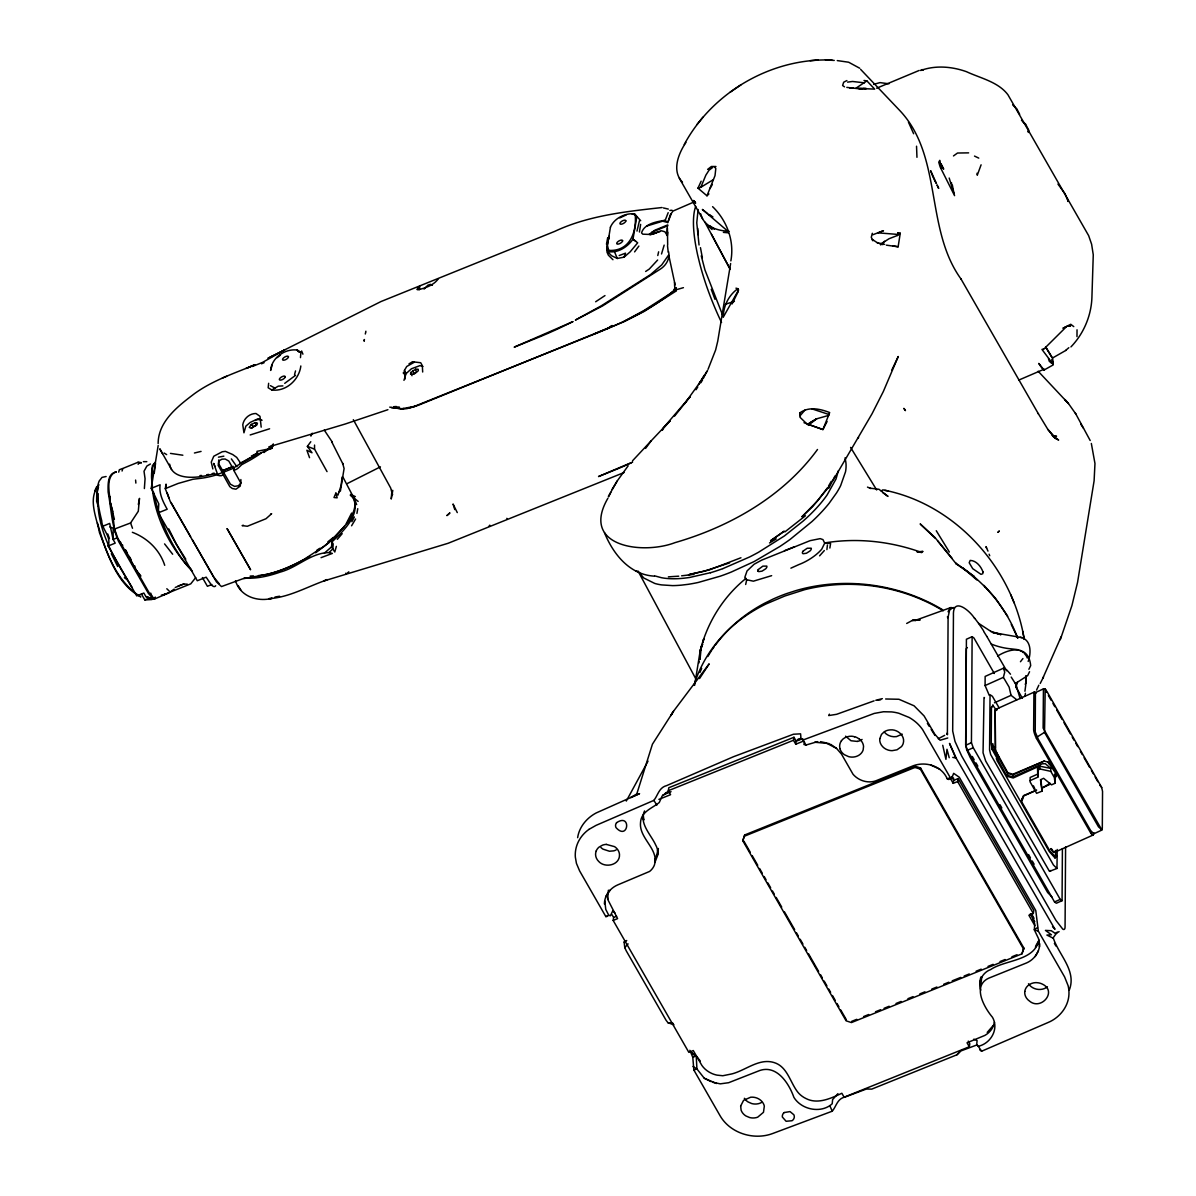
<?xml version="1.0" encoding="UTF-8"?>
<svg xmlns="http://www.w3.org/2000/svg" width="1196" height="1196" viewBox="0 0 1196 1196"><rect width="100%" height="100%" fill="white"/><g stroke="black" fill="none" stroke-linecap="round" stroke-linejoin="round"><path stroke-width="1.5" d="M1030.264 780.554L1037.799 777.176L1038.248 767.144L1039.952 766.202L1050.776 768.415L1050.761 771.345L1054.349 777.579L1055.126 783.245L1051.538 784.845L1043.63 778.312L1040.49 779.747L1042.045 791.139L1036.618 793.322L1030.04 781.795L1030.175 777.475L1037.814 774.051M1037.799 777.176L1037.5 766.935L1013.206 777.983L1007.047 776.294L992.172 749.533L991.215 743.777L991.439 707.225L993.203 705.251L992.022 706.956M327.031 471.613L314.533 449.143L314.548 445.076M607.718 246.256L607.703 251.878L611.575 255.72L617.285 258.471L624.073 257.155L630.143 251.863L637.677 242.818L632.998 239.185L636.75 217.014L634.777 214.114L631.742 213.755M995.431 748.337L995.177 710.005L995.431 748.337L994.624 746.648L998.212 757.053L1007.555 773.378L1007.555 775.412L1012.922 776.966L1012.937 774.873L1044.213 761.075L1047.995 762.061L1049.281 763.99M1038.248 770.03L1039.937 768.968L1039.952 766.202M1062.407 848.607L1062.063 900.693L1056.367 903.249L1054.543 901.948L967.534 750.281L965.725 745.272L966.413 639.247L972.124 636.691L973.948 637.991L994.31 673.483M1062.063 900.693L1060.239 899.392L973.245 747.724L971.436 742.701L972.124 636.691M989.271 695.369L985.085 685.547L985.145 676.428L1003.459 668.205L1006.942 670.119L1010.5 674.215M1055.56 855.947L1055.59 850.461M1057.204 849.474L1056.965 868.46L1049.475 871.361L985.698 761.06L983.052 752.807L984.024 697.477A8.477 1.794 65.6 0 1 984.487 697.731M1065.591 846.918L1065.068 926.885A20.257 4.321 65.9 0 1 1062.825 929.202L1055.948 920.397L961.704 756.081L955.006 741.415L952.689 730.995L953.436 615.671C952.524 596.191 969.836 610.603 974.605 618.467M1076.983 336.599L1077.028 329.812M158.141 443.581C158.171 421.231 178.309 405.907 194.634 393.544C212.529 380.627 233.609 373.511 253.851 365.273L246.107 368.413L254.957 364.66M1042.045 791.139L1040.968 779.867M981.034 983.067L981.752 977.102M700.094 658.637L701.379 646.094L700.109 651.327M941.252 168.487L939.772 160.354L938.74 162.208L940.161 166.977L954.572 195.651L949.19 178.04M114.397 519.303L109.972 501.363L110.107 496.415M916.958 157.304L916.54 146.211M1056.412 855.499L1056.726 856.441L1055.38 856.665L1049.938 851.074L1021.339 801.171L1022.102 798.42M154.254 473.153L155.54 463.42M1053.093 364.257L1041.955 349.426L1043.525 348.978M261.191 427.151L259.981 416.313L255.989 413.502C249.56 413.457 243.82 418.465 242.773 424.774L243.939 432.803L245.853 426.135L250.293 422.367L257.917 418.824L262.074 420.245M1016.421 682.737L1016.376 687.924M698.972 662.928L699.077 661.209M845.064 457.844L845.423 459.997A114.607 47.362 -29.8 0 1 846.08 465.618L846.035 467.591A120.093 49.634 -29.8 0 1 845.497 471.867L840.653 485.651A113.575 46.943 -29.8 0 1 836.453 493.051L829.112 503.322A125.7 51.951 -29.8 0 1 822.385 511.14L819.918 513.757A107.281 44.342 -29.8 0 1 811.935 521.576L790.212 539.336A126.462 52.265 -29.8 0 1 779.852 546.497L754.108 561.567L731.309 572.032A100.18 41.412 -29.8 0 1 720.022 576.248L698.285 582.452A135.253 55.898 -29.8 0 1 688.119 584.336L681.675 585.113A123.711 51.129 -29.8 0 1 672.601 585.621L661.762 584.919A110.182 45.538 -29.8 0 1 654.72 583.424L643.732 577.982L638.066 571.09L696.461 680.046M1056.098 773.737L1054.678 779.568L1056.098 773.737L1047.995 762.061M144.372 488.566L145.06 478.714L144.013 471.239L146.869 466.051L150.427 464.003M667.428 228.257L667.667 244.941M98.117 493.664C95.366 528.064 114.353 558.741 131.904 587.087M218.748 459.922L218.494 463.42L222.65 470.641L222.321 472.629L218.539 474.02L213.008 474.05A72.194 29.84 -29.8 0 1 204.651 475.978L199.388 476.8A72.478 29.945 -29.8 0 1 194.44 477.219A71.566 29.571 -29.8 0 1 187.667 477.129A71.82 29.691 -29.8 0 1 169.937 465.603L169.638 464.138M674.589 285.141L674.514 282.376M336.36 546.363L334.79 552.014L331.561 546.871L331.935 541.938C343.297 531.054 362.612 513.308 352.177 496.295M410.721 372.539L410.587 374.213L414.235 374.004L418.331 370.73L418.181 369.265L415.7 369.205L410.721 372.539L412.007 375.708M391.212 407.612L402.873 408.942A29.945 12.379 -29.8 0 0 407.402 408.524L417.748 405.489L624.073 321.694L644.48 311.259L675.77 291.241L674.529 285.724M300.465 357.634L300.914 352.372L297.236 349.935M419.422 289.656L419.706 286.337L416.881 289.417L417.957 289.821C425.477 288.027 433.774 285.261 438.409 278.668M667.308 226.702L666.934 235.313M1039.474 946.784L1038.591 938.77L1034.316 929.77L1034.764 924.149L1031.49 913.894L1034.047 918.349M268.637 383.303L268.173 387.743L271.806 389.986C286.053 391.869 299.179 379.775 300.824 365.976M658.353 848.502L657.71 854.497L654.72 859.834M946.739 733.372L947.382 734.583L947.486 733.641M667.757 232.248L667.353 235.747L664.916 231.785L661.523 230.783L649.877 234.461L642.775 234.177L641.534 232.906C644.21 223.577 657.142 221.574 665.23 220.243L667.069 222.321L662.674 221.185L646.857 226.014M826.899 549.607L827.423 545.062M730.861 260.892C734.553 241.009 726.974 220.557 712.592 206.669M1025.047 696.236L1025.406 693.306M979.718 1049.804L981.632 1051.224L1048.145 1022.475C1059.536 1017.766 1068.491 1006.718 1068.955 994.16A42.578 36.762 9.2 0 0 1068.133 985.728L1064.619 976.953L1038.352 931.176L1035.781 910.515L959.327 777.265L953.646 773.334L951.822 778.028L948.682 779.508L947.202 778.76C941.73 766.008 926.033 761.179 913.475 765.679L877.401 780.196C869.133 784.053 858.818 781.033 853.017 774.246L841.476 754.078L836.497 748.367L830.547 744.271M960.463 1051.209L956.979 1054.767L871.735 1089.122L866.397 1089.033L845.094 1097.016C837.305 1098.556 836.363 1106.27 832.267 1111.189L772.825 1133.464C754.078 1140.58 730.352 1133.449 720.127 1115.823L693.859 1070.046L692.783 1057.294L689.853 1050.297M614.953 913.011L612.815 910.769L610.379 915.762L608.794 915.314L605.759 909.379L604.802 901.007M804.37 741.684L803.966 744.525L805.984 745.033L817.705 741.61M1039.773 943.793C1039.518 952.121 1034.181 959.626 1026.602 962.915L990.557 977.446C971.122 984.338 983.83 1007.062 992.471 1017.273C999.228 1028.979 990.811 1043.51 978.253 1046.306L976.713 1044.766L977.072 1040.58L973.783 1039.175M886.371 245.165L898.136 246.78L900.259 233.22L897.942 232.727L897.493 235.448L889.032 238.737L880.495 244.238M730.636 263.524L717.75 341.144L715.627 349.98L708.032 369.34M636.975 231.112L639.486 220.632M639.426 232.009L640.637 224.4M116.251 472.166C107.236 473.093 107.999 485.367 108.133 492.064C111.258 508.644 111.617 526.18 118.598 541.444L148.468 593.5L153.91 599.226L145.882 596.58L143.834 593.052L136.733 595.907L108.103 546.019C111.766 536.63 101.839 529.589 101.72 520.694A75.258 21.782 68 0 1 98.132 502.933A66.019 19.106 68 0 1 99.238 480.971L102.019 477.383L106.115 476.516M215.684 585.756A16.505 4.784 68 0 1 211.258 584.799L206.161 577.175L197.28 580.748L158.306 512.815L158.784 503.89L151.234 488.342L158.171 445.51M223.144 474.707L223.547 472.226L234.207 467.935L233.803 470.417L240.65 482.706L240.246 486.114L235.941 489.194L232.323 488.521L229.781 486.608L223.144 474.707C220.004 477.533 217.373 473.691 214.174 475.56A71.954 29.736 -29.8 0 1 201.451 478.236L192.975 479.252L178.129 483.453L165.287 488.626L170.37 501.737L216.416 581.839L221.484 586.563L242.549 578.864L266.499 574.499A71.939 29.736 -29.8 0 0 286.606 567.861A71.82 29.691 -29.8 0 0 304.277 559.235L323.488 546.662A72.029 29.765 -29.8 0 0 335.269 536.735L347.647 522.547A71.312 29.466 -29.8 0 0 351.22 516.717A72.029 29.765 -29.8 0 0 354.166 509.436A72.567 29.99 -29.8 0 0 354.838 506.072A72.029 29.765 -29.8 0 0 353.582 497.446L343.043 477.264M608.51 237.481L606.761 248.245L606.761 249.964L608.435 251.609C617.988 253.313 627.721 246.765 632.998 239.185L635.734 241.218M675.77 291.241L676.353 287.623M968.282 1041.133L969.792 1043.764L969.313 1046.754L844.122 1097.21L841.849 1093.264C831.041 1098.272 817.84 1104.641 806.059 1098.586A22.978 19.839 9.2 0 1 797.553 1091.858C790.093 1082.156 787.297 1066.548 774.111 1062.571C759.131 1057.847 745.601 1070.465 731.817 1073.918L722.803 1075.742L717.077 1075.144A22.814 19.689 9.2 0 1 711.68 1073.41A23.023 19.884 9.2 0 1 701.888 1065.427L693.276 1050.551L688.836 1052.345L613.159 920.427L613.638 917.437L611.814 914.492M737.065 289.268C728.379 295.816 723.356 306.415 723.236 317.209L738.65 289.895M658.891 799.377L670.567 794.682L668.295 790.72L668.788 787.745L793.965 737.274L796.237 741.221L795.744 744.211L802.456 741.505M694.607 685.383L700.183 650.908C707.18 622.608 723.311 596.61 746.08 578.326M742.791 840.743L744.719 834.958L915.179 766.232L920.546 767.967L1023.866 948.069L1021.937 953.855L851.462 1022.565L846.11 1020.846L742.791 840.743L744.719 834.958M795.744 744.211L793.486 740.264L793.965 737.274M829.86 548.052L830.607 543.403L825.165 543.328M744.525 836.154L914.985 767.428L915.179 766.232M1023.671 949.265L920.352 769.163L920.546 767.967M953.69 780.36L958.131 778.566L957.652 781.556L953.212 783.35L953.69 780.36L952.001 777.4M1028.171 661.433C1031.311 652.941 1031.46 639.337 1020.203 637.259M1060.299 639.666L1071.915 605.61L1077.551 582.407L1094.101 480.837L1094.968 463.51L1091.335 443.462M1021.937 953.855L1023.866 948.069M1034.884 925.704L1028.889 915.254L1033.329 913.475L1033.807 910.485L958.131 778.566M392.796 490.39L391.227 499.031L391.914 490.42L392.482 494.77L390.703 488.043L353.328 419.676M165.287 488.626L166.065 484.126L166.109 487.863M1050.432 871.346L1050.581 870.509M356.931 513.413L357.754 508.674M732.087 303.963L738.186 291.57L738.067 288.789L735.959 288.161M1093.757 833.806L1101.695 830.144L1102.308 828.051L1102.548 791.423L1101.695 787.491L1047.457 692.394L1045.199 688.956L1043.435 688.881L1035.422 692.604L1035.228 731.922L1038.352 739.412L1090.558 830.398L1093.757 833.806L1093.936 832.805M606.477 244.208L607.703 237.675M365.318 333.998L365.587 332.623M1101.695 830.144L1101.875 829.247M138.332 504.473L139.498 498.373L138.288 511.275L130.588 522.966L114.487 529.051L117.821 538.17L150.113 594.442L152.654 596.983L154.837 598.867L168.741 592.977L174.168 589.135M698.105 209.509L696.76 222.77L699.047 244.986M953.96 193.408L952.27 184.692M608.585 239.529L609.272 236.031M607.508 249.336L606.97 252.042L608.375 255.182L612.95 259.726M403.964 380.358L406.057 373.63L411.454 368.757L419.931 365.632L422.935 366.469M668.549 251.609C670.283 258.5 666.082 265.482 660.371 269.085L602.635 305.892L575.381 320.079L601.513 305.683L650.534 274.587L661.747 264.884L668.594 255.047M604.399 903.952C604.548 895.43 609.99 888.254 617.629 884.935L649.607 871.436A18.762 16.206 9.2 0 0 654.376 865.097C659.415 849.22 639.142 838.74 640.503 822.923C640.832 811.591 652.254 808.302 659.28 802.501L662.135 795.983L668.549 791.647L665.454 792.888M838.396 470.671L836.004 479.028L827.109 494.95A107.894 44.596 -29.8 0 1 803.009 521.172L784.292 536.017L758.608 552.208A112.364 46.435 -29.8 0 1 749.578 556.977L722.907 568.608M154.837 598.867L155.241 597.043M365.662 332.279L365.886 331.217M996.866 708.914L996.522 710.454L992.665 705.087M745.676 584.485L746.618 580.18M1038.965 939.966C1034.51 961.225 1005.328 959.626 990.632 969.582C982.544 972.438 977.431 982.021 980.795 990.168M577.638 837.678C579.208 826.929 586.788 817.885 596.251 812.921L639.576 793.621L630.755 797.568L637.408 793.591M1043.435 688.881L1043.121 728.08L1101.666 829.62L1098.496 826.84L1044.527 732.341L1045.199 688.956L1046.575 692.32M657.785 255.525L658.637 251.818M664.169 245.105L661.523 253.971M608.39 890.198L607.643 899.243L617.599 918.633L613.159 920.427M1056.726 856.441L1055.007 857.966L1049.176 851.388L997.509 761.344L998.451 759.415L994.31 750.341L992.74 743.583L992.172 749.533L994.31 750.341M872.318 233.28L871.286 237.286L872.811 240.755L872.347 239.454L878.103 243.266M118.703 472.151L119.331 469.759L122.889 468.384L122.052 471.03M700.183 650.908L702.65 643.837L700.452 650.22M294.545 374.587L295.532 370.91M662.524 430.097L663.003 428.303L690.361 396.429L674.529 416.133M98.491 486.996L96.756 493.245L96.637 501.378L98.281 506.252M668.145 221.589L671.3 213.71M596.221 850.999L595.683 852.898A12.02 10.375 9.2 0 0 598.852 861.598C605.296 868.446 620.081 865.082 619.483 854.527A12.02 10.375 9.2 0 0 618.526 851.044A11.825 10.211 9.2 0 0 614.535 846.633L606.342 844.406M272.195 364.915L270.625 370.431C271.477 357.903 284.932 348.499 296.907 350.024L299.463 352.102M1055.007 857.966L1055.38 856.665M1069.314 989.974C1076.804 970.778 1058.983 955.185 1053.377 938.277L1046.904 935.078L1051.404 934.764L1045.454 930.398L1051.299 930.727L1055.59 933.613L1059.103 931.639M636.586 794.578L652.433 744.196L673.512 711.246L709.168 663.855L699.555 678.551M667.727 222.815L670.223 214.936L673.004 211.064L693.71 202.109M1061.151 636.735L1042.777 678.341M273.241 444.165L271.955 448.261C258.231 453.463 245.329 460.355 232.981 468.339L228.795 461.058L225.192 459.025L221.948 459.159L219.257 460.729L218.15 465.334L222.321 472.629M1054.932 852.09L1055.231 851.178L1053.915 852.404L1050.88 848.876M694.054 685.159C700.348 664.363 712.278 645.421 727.916 630.382A159.756 137.929 9.2 0 1 742.043 618.467L745.841 615.746A161.161 139.14 9.2 0 1 753.764 610.648A158.814 137.121 9.2 0 1 766.322 603.845L784.845 596.012L804.474 589.733A160.384 138.482 9.2 0 1 828.708 585.382A154.015 132.965 9.2 0 1 853.585 584.41C885.07 585.367 916.345 594.367 943.24 610.812M1053.317 364.84L1044.063 370.027L1038.786 363.405L1040.819 366.589M700.901 648.486L701.394 647.066M695.728 206.355L695.519 206.908A98.999 28.644 68 0 0 694.726 209.674L694.577 210.317A101.466 29.362 68 0 0 693.919 214.248L693.695 216.386A102.796 29.75 68 0 0 693.486 220.169A99.687 28.854 68 0 0 693.486 225.192A99.522 28.794 68 0 0 693.874 231.635L694.054 233.489A105.323 30.483 68 0 0 694.517 237.526A102.437 29.646 68 0 0 695.444 243.745A95.994 27.777 68 0 0 696.012 246.974L696.655 250.278A98.894 28.614 68 0 0 697.836 255.824L699.854 264.062A100.12 28.973 68 0 0 702.934 274.886A100.3 29.033 68 0 0 707.344 288.326L708.69 292.033A100.688 29.138 68 0 0 712.98 303.141A100.569 29.108 68 0 0 719.857 318.943L720.934 321.216A99.672 28.839 68 0 0 721.532 322.471M674.858 288.042L673.856 290.748C650.295 310.123 622.144 322.935 593.993 334.252L415.072 406.087M948.069 611.754L950.043 608.091L954.318 607.538M1022.027 800.767L1023.806 795.908L1036.648 790.122L1023.417 795.654L1021.339 801.171M624.073 257.155L625.523 253.178L619.169 255.54M981.094 164.824L977.267 175.244L977.012 173.241M351.624 513.084L346.287 523.534M665.23 220.243L668.175 212.664M1054.678 779.568L1055.933 776.339L1055.201 773.483M701.155 181.194L697.971 188.161L706.986 195.8L715.014 175.633L715.806 168.546L714.834 167.32L715.926 166.513L711.396 166.498L707.628 169.413M644.554 810.933C638.769 823.311 650.938 834.554 655.662 844.929A20.033 17.297 9.2 0 1 657.65 855.275L655.513 860.926A20.033 17.297 9.2 0 1 654.631 862.196M675.097 287.773L673.856 290.748L669.401 294.141L643.807 310.601L624.222 321.261M697.971 188.161L700.811 187.294L705.864 175.139L709.034 170.206L712.667 167.485M834.972 476.038L828.888 488.073M335.897 493.111L333.998 497.521L337.167 497.82L335.897 493.111L337.975 495.129L341.129 485.382L342.101 477.055M94.648 491.167L96.532 486.996L99.014 484.873M985.085 685.547L1003.384 677.355L1004.73 672.182L1003.459 668.205M1043.6 369.848L1041.417 367.411M1036.558 690.077L1038.831 685.159M626.285 801.066L648.023 761.149M829.396 714.162L828.738 715.552L836.617 714.311L874.082 700.856M1038.427 950.73L1035.198 956.561M154.389 463.465L152.714 466.978A58.828 17.028 68 0 0 152.385 486.204M809.303 423.175L816.614 418.824L809.303 423.175L808.272 425.342L816.614 418.824L828.858 415.356M311.767 434.043L310.825 436.017L312.216 433.221M897.942 232.727L897.493 235.448L900.259 233.22M1028.889 669.282L1030.683 665.619C1028.814 645.81 1011.397 647.32 997.628 656.051M608.629 496.774L610.767 492.438M703.278 378.444L706.866 371.343M1040.221 683.469L1043.51 676.966M827.109 421.47L822.923 429.558L803.996 422.726M122.754 545.212L122.216 546.243L120.288 541.758M891.768 370.162L898.256 356.498L883.321 391.555L872.048 413.771L832.85 480.762M351.878 521.65L354.36 516.971M608.36 496.415L617.136 481.076L628.169 465.797M424.072 289.088L427.899 285.186L430.44 284.349L432.354 285.246M684.247 144.507C712.233 92.481 771.031 58.2 830.159 60.009M993.966 1024.658L987.208 1032.402M1036.08 945.333L1038.532 941.013M828.574 485.98L831.295 481.285M607.912 498.209C579.716 546.826 642.671 555.019 674.993 542.64C730.023 526.718 783.35 496.34 817.496 449.487M700.916 382.69L702.56 379.865M404.936 379.192L404.457 370.356L406.73 366.484L414.339 362.194L412.545 361.775L409.002 363.853M709.916 188.624L712.382 184.438M351.579 525.792L355.586 519.049M195.71 577.593L190.747 583.857L163.284 594.89M858.085 438.409L858.593 437.572M612.158 489.299L617.136 481.076M704.295 375.215L698.584 384.589L707.584 370.551M1025.196 684.276L1026.063 682.871L1025.824 675.68M1038.756 942.313L1035.392 947.172M645.556 448.41L651.162 440.846L670.209 420.693L662.135 429.738M672.586 712.696L670.717 715.716L673.512 711.246M841.461 740.787L840.564 742.238A12.752 11.003 9.2 0 0 839.667 746.842L840.011 748.726M696.027 389.732L697.791 386.936M685.921 142.444C678.431 153.596 671.405 170.968 682.482 182.196M700.258 381.958L684.127 404.353M606.028 896.238L610.199 890.003M1052.51 926.706L1054.992 929.307L956.352 758.488L949.504 743.404L955.918 758.399M607.448 916.33L605.834 916.599L579.611 870.897L576.442 863.392L575.336 857.083A40.021 34.564 9.2 0 1 588.94 829.396M827.662 487.549L817.66 500.705L802.187 516.508M251.324 424.445L249.246 427.391L250.996 428.168L256.931 424.894L257.454 423.16L255.406 422.592L251.324 424.445L253.642 426.613L256.123 425.447L255.406 422.592M1053.078 937.963L1057.174 932.192L1055.59 933.613M1029.547 671.718L1027.663 675.605L1015.299 683.589M488.985 526.27L489.792 525.164M309.54 457.679L306.879 450.264L312.007 452.776L307.372 446.377L310.796 441.728M829.172 486.488L812.592 506.656L801.933 516.747M634.583 251.878L638.873 246.077M758.414 569.46L762.854 566.142L766.756 566.097A5.158 2.138 -29.8 0 1 766.741 567.323A5.397 2.228 -29.8 0 1 765.59 568.877L762.046 571.135L758.787 571.613A5.397 2.228 -29.8 0 1 757.995 570.851M715.238 645.257L717.989 641.654A163.643 141.292 9.2 0 1 737.11 621.815A164.031 141.636 9.2 0 1 764.528 603.277L773.199 599.017A164.749 142.234 9.2 0 1 786.774 593.545L796.162 590.525A164.031 141.636 9.2 0 1 830.517 584.156A163.09 140.814 9.2 0 1 845.722 583.454A164.51 142.04 9.2 0 1 866.053 584.455A164.54 142.07 9.2 0 1 886.191 587.64L891.155 588.776A163.418 141.098 9.2 0 1 915.389 596.4A165.212 142.653 9.2 0 1 924.687 600.332A164.031 141.636 9.2 0 1 942.493 609.676M138.123 464.302L139.11 463.031M1020.442 661.747L1022.924 658.562M696.969 124.534L703.009 117.133M344.568 526.27L328.706 542.894L315.639 552.821M1044.063 370.027L1044.198 369.878A19.928 2.063 62.9 0 0 1044.213 369.145L1018.678 380.134M155.286 462.224L152.43 465.633C147.826 503.651 166.334 544.225 192.436 571.314M657.65 260.01L649.234 269.1L645.646 271.462M337.317 539.336L342.206 533.655M1070.943 346.9C1083.591 333.759 1091.186 315.983 1091.903 297.774L1093.264 254.823L1091.619 244.238L1088.659 235.657L1007.929 94.753C998.241 81.866 980.541 78.248 966.473 71.685C951.852 66.483 935.422 65.107 920.636 70.504L922.266 69.577L923.028 70.34M673.961 1024.778L668.041 1022.789L666.097 1020.308L626.226 950.79L624.76 947.651L628.079 943.883M632.52 460.804L651.162 440.846M819.589 555.841L824.313 550.579M956.979 1054.767L960.358 1051.149L977.386 1044.766M97.848 486.503C87.861 499.644 96.906 518.391 99.462 532.639C108.522 555.871 117.178 584.53 140.799 596.894C115.743 581.301 105.188 550.13 97.459 523.056M712.771 1082.275L720.246 1083.845L728.648 1082.709L757.95 1071.212C775.905 1063.393 788.702 1082.679 793.875 1097.315C801.514 1109.873 821.189 1113.805 832.192 1103.788L832.625 1099.558L837.933 1093.637M1043.51 349.441L1066.668 326.448L1062.945 328.272L1070.749 324.295L1073.769 326.613M706.986 195.8L708.914 193.931M263.987 452.566L273.211 444.299L271.955 448.261L256.976 451.341L257.29 453.628M244.148 577.832L246.212 578.042A71.64 29.616 -29.8 0 0 260.459 577.279A71.805 29.676 -29.8 0 0 271.402 574.872A71.042 29.362 -29.8 0 0 280.103 572.122C297.46 567.562 310.721 552.806 328.99 552.582L332.832 548.889L333.191 543.926L331.935 541.938M253.657 365.288L252.431 366.454L262.492 362.418L284.693 349.935L267.979 358.247L380.971 301.556L554.69 231.396C588.238 215.609 625.732 211.528 662.031 207.536M880.645 244.941L884.547 241.248M616.598 822.669C631.772 812.622 628.289 841.326 616 827.587A6.01 5.188 9.2 0 1 616.598 822.669M1024.927 691.258L1025.734 685.203A165.183 142.623 9.2 0 0 1025.66 677.31M588.94 829.381L596.071 825.36L653.853 800.393C657.935 795.325 658.951 787.506 666.635 785.608L733.507 756.709L793.441 734.239L800.587 733.836L801.051 739.023L803.129 739.965L874.216 713.429L883.485 711.755L891.678 711.919A40.32 34.804 9.2 0 1 898.869 713.279L909.184 717.48A42.593 36.777 9.2 0 1 916.824 722.997A42.473 36.672 9.2 0 1 922.654 729.695L950.357 777.774L951.822 778.028M347.513 573.004L348.813 571.808M324.445 553.06L331.561 546.871M804.878 410.123L800.169 415.655L799.765 412.949C808.616 406.281 820.202 408.853 829.68 412.56L822.923 429.558L806.911 423.937L800.004 417.284L799.765 412.949M1065.636 350.428L1068.82 347.707M805.461 515.745L784.875 531.906M944.661 735.346L938.262 738.754M251.534 428.377L253.642 426.613M295.517 375.35L284.723 383.348M855.932 88.22L866.876 80.88L874.68 89.117L858.459 88.429L866.338 88.549L863.273 88.489M277.173 357.649L280.477 355.018M327.854 541.803L333.355 537.452M271.881 356.602L272.748 355.945M649.129 234.311L654.855 230.23L667.712 224.908L667.906 225.67L651.91 232.233M141.442 594.023L144.821 599.914L151.802 599.555L153.836 598.463M953.481 155.943L957.503 153.028L968.625 152.864M872.901 234.715L883.47 230.693L878.223 232.861L898.002 234.431M609.003 327.749L612.188 325.521L606.791 328.99L609.003 327.749L593.784 334.133M1037.455 927.573L1034.316 929.77L1038.352 931.176M881.288 490.943L882.827 489.867C954.842 503.381 1012.653 567.681 1024.254 639.382L1022.655 631.234M730.173 92.212L741.027 84.796M1047.412 986.79C1041.761 991.409 1032.417 989.884 1028.485 983.755M902.233 734.15L896.477 736.601A11.975 10.345 9.2 0 1 884.367 732.191M595.653 301.766L604.982 295.576M700.811 187.294L712.861 179.953M316.805 550.25L319.885 548.276M255.899 454.151L252.057 456.558M995.177 710.005L997.001 709.662M1037.111 736.99L1044.527 732.341M769.521 542.969L776.249 538.903M271.806 389.986L278.264 386.159L282.884 385.889M624.76 947.651L624.133 942.029L626.734 940.505M1050.103 783.305L1042.075 788.015L1050.432 784.098M250.114 457.739L246.152 459.997A68.023 28.106 -29.8 0 1 240.142 463.151M619.767 217.911L626.106 214.981M1053.242 362.582L1052.51 358.023L1065.98 350.338M164.151 594.576L164.973 594.128M309.674 556.514C293.842 565.499 276.784 573.766 258.441 575.575M906.688 623.46L912.339 620.44L918.707 619.827L914.791 620.575L951.179 607.433M270.565 514.28L271.656 513.712L265.961 518.75L247.363 526.255L242.13 525.627A75.468 31.186 -29.8 0 0 243.416 525.268M339.26 491.676L340.397 491.078L344.089 468.563L342.639 463.211L342.998 464.183L331.83 442.042M846.873 80.566L843.673 82.225L842.612 85.529L844.526 86.845M162.656 595.204L164.106 594.457M380.433 466.844L347.348 483.513M251.25 456.169L257.768 452.88M675.441 289.97L683.424 287.668M919.186 70.444L876.683 88.19M326.777 579.611L324.131 580.882C306.071 587.4 288.55 597.417 268.995 598.673L272.225 598.314C257.529 602.126 240.082 596.475 235.492 580.703M761.717 1102.398L759.744 1103.31A12.02 10.375 9.2 0 1 751.731 1103.564L748.023 1101.92A12.02 10.375 9.2 0 1 744.361 1098.287M688.507 574.827L709.437 569.864L740.952 557.755M790.9 568.16L798.734 564.632A27.104 11.198 -29.8 0 0 821.742 549.173L824.702 543.148L822.953 539.605L820.187 538.634L810.111 540.652L761.643 560.147L754.078 564.273L747.052 570.941L744.809 577.369L746.095 579.626L753.39 581.181L771.644 575.665M994.429 702.8L1011.054 695.339L1016.794 699.81M996.074 709.213L1034.211 692.095M965.725 745.272L971.436 742.701M967.534 750.281L973.245 747.724M1012.922 776.966L1042.239 763.796L1045.334 763.706L1050.776 768.415M1054.782 852.225L1093.204 834.987M1054.543 901.948L1060.239 899.392M632.639 462.06L598.538 476.546L618.212 468.578A199.911 82.614 -29.8 0 0 631.623 462.673M605.834 916.599L608.794 915.314M653.494 233.938L656.44 232.652M226.627 376.262L222.321 378.071M327.256 579.567L324.131 580.882L448.156 543.268L624.088 472.525M261.505 363.793L264.092 362.717M102.602 526.33L109.673 523.414L113.112 539.456L115.205 543.148L108.103 546.019M144.821 599.914L150.487 597.596M123.786 468.055L137.914 462.314L141.158 462.583M116.67 538.006L113.112 539.456L113.186 528.169L109.868 526.958M175.244 587.475L183.75 584.022L187.338 584.186M151.234 488.342L160.1 484.769C158.814 493.425 163.06 501.886 167.186 509.242L158.306 512.815M222.65 470.641L233.295 466.35M233.803 470.417L235.582 469.699A4.007 1.659 -29.8 0 0 238.348 467.95L241.712 464.691L250.203 460.071A71.611 29.601 -29.8 0 0 261.416 452.97M211.856 584.5L207.416 586.294L202.393 577.548M668.295 790.72L793.486 740.264M662.748 795.041L671.046 791.692M796.237 741.221L802.591 738.665M613.638 917.437L616.598 916.241M851.657 1021.369L856.77 1019.321M863.587 1016.57L868.715 1014.507M875.532 1011.756L880.645 1009.693M884.053 1008.318L889.166 1006.255M895.983 1003.504L901.096 1001.441M907.913 998.705L913.026 996.642M919.844 993.891L924.957 991.828M931.789 989.077L936.902 987.014M943.719 984.263L948.832 982.2M952.24 980.825L960.762 977.401M964.17 976.026L969.283 973.963M976.1 971.212L981.213 969.149M988.031 966.398L993.143 964.335M999.976 961.584L1005.088 959.521M1011.906 956.785L1017.019 954.722M800.498 738.44L797.373 739.696L802.621 738.889M692.783 1057.294L696.221 1055.933L700.318 1061.046M784.486 550.713L794.742 546.647M873.648 84.363L879.972 82.614L888.912 83.795M693.859 1070.046L696.924 1068.925L696.221 1055.933L690.615 1051.703L694.248 1055.216M729.56 562.912L703.995 571.254L689.614 574.289M387.908 409.69L345.315 423.982L268.861 446.841M178.099 585.995L183.75 584.022M650.146 234.879L660.297 231.441M624.133 942.029L625.598 941.551M408.987 408.105L416.029 406.072L401.467 408.853L389.747 407.133M725.344 304.277L734.419 301.347M250.188 434.955L269.593 428.781M947.202 778.76L950.357 777.774M947.755 737.992L940.101 740.234L934.749 734.15L924.089 715.941L914.073 705.804L898.929 699.271L885.653 698.987M710.663 572.66L689.703 577.444A112.035 46.3 -29.8 0 1 668.938 578.625A111.378 46.031 -29.8 0 1 661.433 577.698L654.675 575.874M321.066 557.65L332.353 553.419L328.99 552.582M882.334 698.643L875.786 700.273M194.425 453L201.063 451.415M218.434 457.171L223.846 456.169M274.975 597.043L279.565 596.236M967.325 647.559L966.278 648.651L965.665 744.899L966.667 749.728L970.165 757.442L1047.651 892.53L1051.972 896.955M401.467 408.853L403.874 408.479M877.356 700.273L880.675 699.765M1044.213 761.075L1012.907 774.231L1007.809 772.721L996.717 752.673M847.59 82.135L852.584 81.478L864.454 82.838M857.323 741.43L850.999 740.743L845.557 736.183M825.24 542.849C857.592 537.617 891.02 541.399 921.787 552.522L916.943 551.805L923.043 551.476L918.274 551.954M681.63 575.814L693.904 574.364M255.54 419.901L260.534 419.333M810.14 60.682L818.348 59.964M669.865 210.436L672.003 210.257M393.828 406.7L396.354 406.505M199.896 475.589L201.541 475.47M668.37 576.861L678.73 576.173M250.173 576.098L253.477 575.889M920.128 619.962L912.339 620.44L919.545 620.006M1053.018 436.405L1056.561 436.226L1053.227 436.39M412.545 361.775L420.708 362.732L422.323 365.647L422.681 372.016M663.391 207.94L668.31 209.076M143.4 461.656L146.794 461.656M400.51 408.554L401.408 408.569M954.318 608.031L952.27 608.002L949.594 610.199L948.099 617.016L947.382 734.583M825.434 59.8L832.102 60.099M831.175 60.263L834.24 60.428M837.29 60.592L848.637 62.222L859.715 68.232M814.7 742.238L829.142 743.568M393.888 406.775L399.389 407.103M182.853 455.213L170.475 453.404M1056.965 868.46L1053.437 864.992L990.677 754.571L989.57 749.892L990.049 694.697L992.381 696.281L999.123 707.868M849.773 87.966L853.451 88.22M862.092 89.102L846.813 87.398M723.386 232.383L728.379 232.816M869.686 488.132L878.985 489.284L888 496.4L882.738 492.588M668.041 1022.789L673.318 1023.462M863.99 80.476L866.876 80.88M1036.469 738.44A8.417 1.764 65.9 0 1 1033.643 729.739L1033.912 693.082A8.372 1.794 65.7 0 1 1035.407 692.544L1036.229 692.708M884.861 490.375L888.404 490.913M1021.982 637.632L992.77 632.52L1000.903 634.553L998.511 634.074M893.008 245.853L898.136 246.78M137.914 462.314L141.352 462.957M952.778 757.397L956.217 758.055M654.033 576.128C629.395 574.573 613.144 553.927 604.473 532.713M1039.937 768.968L1050.761 771.345M820.471 741.64L826.017 742.88L836.497 748.367M877.012 242.609L884.636 244.343M1000.903 634.553L990.632 631.353M879.718 243.715L882.932 244.612M1007.555 773.378L1012.937 774.873M811.949 408.868L828.768 414.429M914.985 767.428L920.352 769.163M1054.648 437.93L1058.639 440.038L1052.465 435.852M145.882 596.58L153.91 599.226M298.148 351.445L300.914 352.372M307.372 446.377L314.533 449.143M711.157 1081.618L704.28 1078.254L696.924 1068.925L692.962 1066.473M998.451 759.415L996.343 758.533L997.509 761.344M636.063 570.941L637.558 571.568M704.28 1078.254L716.494 1083.501M867.489 487.101L870.793 488.551M930.667 764.992L939.757 769.192M974.501 156.078L978.762 158.111M351.534 494.77L355.362 496.624M270.416 385.665L274.96 388.102M132.352 532.295C147.392 538.006 159.741 549.846 164.704 565.304M991.394 631.727L978.642 623.355M708.555 214.308L712.906 216.895M937.664 540.876L956.322 563.974L974.441 576.502M164.106 453.03L166.663 454.615M350.413 495.129L358.157 501.423M712.069 229.512L706.851 224.893M709.153 214.697L710.499 215.624M985.1 587.087A163.852 141.472 9.2 0 0 966.906 570.955L955.649 563.047L956.322 563.974M859.311 739.038L857.039 737.633A12.095 10.45 9.2 0 0 854.482 736.706M1053.631 436.749L1056.322 438.693L1047.86 429.409L1038.203 413.502M950.775 182.465L951.762 183.182M124.399 577.698L127.538 579.985M707.329 213.411L702.366 209.435L726.331 229.931M710.065 225.939L714.326 229.273M1012.683 104.919L1016.794 108.806L1019.65 114.323M1023.328 122.366L1025.615 124.294L1028.724 130.14L1028.56 132.442L1027.827 131.321M951.597 776.563L953.765 778.417M962.959 567.995L976.818 579.94M1051.718 363.39L1049.266 361.237L1048.473 358.665M350.353 495.024L354.435 498.837L356.662 504.607M166.812 588.746L169.204 591.048M219.107 583.633L213.725 577.025L192.421 539.889M1021.489 120.288L1025.615 124.294M860.657 69.413L899.392 110.137C943.061 155.734 924.553 228.78 961.165 279.221M1038.158 371.238L1068.402 403.456L1076.101 414.354M1051.837 357.305L1045.588 346.855L1052.51 358.023M935.167 538.17L920.173 523.923L934.809 537.363L952.091 558.323M351.146 494.112L352.087 495.144A71.312 29.466 -29.8 0 1 353.582 497.446M983.979 585.397L995.476 598.314L1007.69 616.254M634.777 214.114L640.682 220.692M1054.394 774.485L1055.933 776.339M1057.952 184.094L1065.038 193.767L1068.103 201.227M1099.707 785.054L1101.695 787.491M140.859 575.919L135.671 569.535L125.475 550.04M1051.807 434.462L1053.855 437.078L1047.86 429.409M164.57 543.896L172.658 554.226M140.5 576.308L135.671 569.535L134.655 565.768M1052.435 850.027L1051.075 848.562L1053.093 851.761M231.351 458.89L236.838 466.664M185.784 559.175L176.38 544.255L168.756 528.871M978.253 1046.306L981.632 1051.224M949.355 552.044L936.259 530.725M240.635 463.226L236.718 457.41L232.712 454.54L225.416 451.355L222.217 451.774L213.77 456.244L211.273 462.09L212.843 468.937M324.28 430.126L332.383 442.251M1080.736 424.146L1083.441 428.228M941.132 163.897L943.674 169.159L939.727 162.327M1090.647 832.85L1036.484 738.425M1011.203 677.071L1015.838 684.321L1020.143 698.643M653.853 800.393L656.888 805.132M927.378 723.416L929.277 726.406M931.161 729.411L934.958 735.405M850.595 447.409L876.668 489.956M238.139 585.532L240.904 590.091M986.805 636.377L1006.613 670.762M1003.384 677.355L1009.14 687.147L1011.054 695.339M1054.394 943.405L1055.963 946.051M125.535 549.996L127.359 553.15M129.183 556.304L131.007 559.459M1075.144 412.725L1090.184 440.517M960.896 278.803L1038.457 413.951M1048.399 695.519L1051.149 700.303M1052.988 703.502L1054.812 706.687M1056.651 709.886L1062.138 719.469M1063.977 722.653L1070.39 733.836M1072.214 737.02L1074.053 740.219M1075.877 743.404L1077.716 746.603M1080.451 751.387L1082.29 754.586M1084.114 757.771L1089.616 767.354M1091.455 770.553L1093.279 773.737M1095.117 776.937L1097.853 781.721M1022.386 698.255L1015.897 686.938A60.503 52.235 9.2 0 1 1017.452 682.094M679.313 178.219L702.56 218.748A106.04 43.833 -29.8 0 0 729.067 231.321M972.303 756.485L974.142 759.699M975.996 762.913L977.835 766.143M999.976 804.729L1001.829 807.943M1028.575 854.572L1030.429 857.801M1032.268 861.015L1034.106 864.23M957.652 781.556L1033.329 913.475M1030.264 913.849L1034.779 921.682M949.788 777.37L953.212 783.35M969.313 1046.754L967.041 1042.792L984.876 1035.407A23.023 19.884 9.2 0 0 994.459 1022.132M743.897 841.147L750.355 852.404M752.209 855.633L757.741 865.276M759.58 868.49L762.345 873.319M764.199 876.533L766.038 879.748M767.892 882.962L770.658 887.791M772.496 891.005L774.335 894.219M776.189 897.434L781.721 907.091M784.486 911.905L794.637 929.591M796.476 932.82L798.33 936.034M800.169 939.249L802.935 944.063M804.788 947.292L806.627 950.506M808.481 953.72L818.617 971.406M820.471 974.62L822.31 977.835M824.164 981.049L826.929 985.878M828.768 989.092L830.622 992.306M832.461 995.521L835.227 1000.349M837.065 1003.564L838.919 1006.778M840.758 1009.992L846.305 1019.65M223.547 472.226L230.439 484.231L234.551 486.398L238.288 485.785L240.964 483.244L240.859 479.536M162.432 453.568L159.801 448.829L171.551 469.475M190.568 536.66L170.983 502.41M803.129 739.965L805.984 745.033M1011.278 624.491L1017.826 638.051M704.922 222.172L730.218 269.339M711.5 234.386L729.859 268.666M722.862 315.699L704.952 269.967L701.26 255.854M999.183 757.442L997.913 755.304L998.212 757.053M908.437 122.097L913.639 133.743M111.318 553.688L117.686 566.5M404.457 370.356L406.057 373.63M457.276 512.591L453.06 504.009L454.764 509.571M1033.434 785.832L1034.869 788.822M702.56 218.748L701.23 215.624A106.205 43.893 -29.8 0 1 700.766 213.935M934.764 180.775L936.468 183.601L930.892 171.133M506.85 518.331L507.268 519.228M829.949 1106.031L832.267 1111.189M987.971 551.102L985.982 546.617L986.61 548.097M1014.118 602.844L1010.755 594.711M614.49 251.773L617.285 258.471M214.996 466.485L213.71 463.405L217.478 474.079M989.107 554.211L989.72 555.751M301.631 350.981L302.917 354.18M150.711 593.096L151.877 596.101M711.246 289.327L714.984 299.314M107.79 534.029L109.449 538.589M130.588 522.966L132.502 528.273M167.246 493.006L169.025 498.164M1051.807 359.548L1052.943 363.39M109.972 501.363L112.873 511.604M949.22 757.726L946.978 749.294L945.931 759.355L942.732 745.287M412.949 370.521L413.756 373.63L416.417 372.18L415.7 369.205M675.127 284.917L668.953 256.108M153.357 491.825C159.113 517.704 169.383 543.104 185.918 564.049A61.34 17.746 68 0 0 191.42 569.535M642.97 817.466L643.478 819.783M947.456 616.673L947.666 617.704M114.726 528.841L115.444 532.579M700.452 247.647L702.351 257.708M1067.609 199.074L1067.968 201.451M699.705 655.886L700.138 659.056M667.488 245.599L668.235 252.266M135.597 480.059L135.866 483.094M697.657 228.227L698.195 234.73M1054.917 780.48L1055.126 783.245M345.958 573.078L346.033 573.916M114.487 529.051L112.693 513.622A68.501 19.824 68 0 1 111.363 507.911A64.21 18.583 68 0 1 109.927 500.063C109.389 491.227 105.816 477.204 115.294 471.986A65.87 19.061 68 0 1 116.236 471.837M403.411 372.33L403.486 373.63M738.067 288.789L738.186 291.57M700.079 658.861L700.049 652.104M162.342 595.04A66.572 19.271 68 0 1 161.355 595.055M208.582 474.393A65.66 27.134 -29.8 0 1 206.773 474.737M214.189 473.108A67.32 27.822 -29.8 0 1 212.29 473.571M221.978 470.761A65.9 27.239 -29.8 0 0 223.966 470.073A67.111 27.732 -29.8 0 0 232.024 466.903M1044.123 369.699A20.676 2.138 62.8 0 1 1043.63 369.923M930.697 170.804A20.855 2.272 62.4 0 0 931.684 173.734A20.676 2.213 62.7 0 0 933.299 177.651M934.823 180.82A20.452 2.063 63 0 1 933.568 178.025M722.728 568.668A112.364 46.435 -29.8 0 1 710.499 572.72M757.726 570.97A5.158 2.138 -29.8 0 1 758.129 569.58M985.115 587.087A164.046 141.636 9.2 0 1 1017.647 637.961M699.929 672.496A163.418 141.098 9.2 0 1 701.678 668.415M707.823 656.529A164.54 142.07 9.2 0 1 711.784 650.19M712.637 648.95A164.54 142.07 9.2 0 1 714.356 646.483M1026.467 656.245A13.769 11.885 9.2 0 0 1026.153 655.737A13.993 12.08 9.2 0 0 1024.434 653.584M1026.781 656.843A13.769 11.885 9.2 0 1 1027.304 658.054M1018.289 649.891A13.993 12.08 9.2 0 0 1016.869 649.518L1011.278 648.875A59.979 51.787 9.2 0 1 999.557 646.827A60.503 52.235 9.2 0 1 991.275 644.046M1019.68 650.4A13.993 12.08 9.2 0 1 1020.995 651.043M1022.236 651.79A13.993 12.08 9.2 0 1 1023.387 652.642M600.945 847.501A12.02 10.375 9.2 0 0 603.008 849.145L609.422 851.238L613.683 850.864A12.065 10.42 9.2 0 0 616.149 849.937M596.206 850.984A12.02 10.375 9.2 0 1 599.076 847.097L602.425 845.198A12.02 10.375 9.2 0 1 606.357 844.391M839.936 748.696A12.05 10.405 9.2 0 0 844.406 754.721L848.667 756.649A11.84 10.226 9.2 0 0 856.127 756.5L857.353 756.036A12.05 10.405 9.2 0 0 860.552 753.958A11.945 10.316 9.2 0 0 863.138 749.937L863.557 746.424A12.05 10.405 9.2 0 0 859.326 738.993M841.386 740.743A12.05 10.405 9.2 0 1 851.746 736.228A11.945 10.316 9.2 0 1 854.542 736.781M862.077 739.442A12.05 10.316 11.9 0 1 861.015 740.13M861 740.115A11.96 10.226 11.6 0 1 857.323 741.415M974.486 618.033A80.117 17.163 65.9 0 1 983.605 630.875M983.68 631.443A79.788 17.477 66.1 0 1 986.82 636.481M657.591 849.893A19.928 17.207 8.8 0 1 656.275 855.798M607.957 899.317A24.01 20.736 9.2 0 1 607.164 896.058M644.046 819.873A23.098 19.943 9.2 0 1 643.358 815.209M980.481 984.487A19.211 16.595 9.2 0 1 980.87 976.997M1093.458 834.001A8.417 1.794 66.1 0 1 1092.008 834.584M1091.978 834.464A8.417 1.749 65.5 0 1 1090.647 832.805M1035.437 692.619A8.432 1.824 66.1 0 1 1035.856 693.067M740.653 1106.061L741.116 1110.187A12.005 10.375 9.2 0 0 745.96 1115.988L749.683 1117.557A12.005 10.375 9.2 0 0 757.696 1117.184L763.482 1112.295L764.319 1106.121A12.005 10.375 9.2 0 0 760.267 1099.931L758.593 1098.825A12.005 10.375 9.2 0 0 750.684 1097.225L743.613 1100.29L740.653 1106.061M879.763 738.754C879.18 743.987 883.306 748.651 888.135 750.056A11.96 10.316 9.2 0 0 892.216 750.654L897.015 749.802L901.44 746.648A11.96 10.316 9.2 0 0 903.189 743.508C905.596 736.003 897.643 729.171 890.467 729.874A11.586 10.002 9.2 0 0 884.218 731.832L881.512 734.374L879.763 738.754M1024.778 991.529L1024.718 992.71A11.99 10.345 9.2 0 0 1029.517 1001.082C1041.028 1010.949 1057.877 991.11 1042.105 983.994A11.99 10.345 9.2 0 0 1038.203 982.813C1032.417 981.707 1025.495 985.31 1024.778 991.529M982.977 571.927L982.783 573.691L981.004 574.364L972.722 568.668L969.179 562.733L970.21 560.401C976.34 560.61 981.034 566.515 982.977 571.927M364.257 340.397L364.152 341.204L364.391 339.529L364.257 340.397M610.423 227.21L607.194 247.124L609.078 250.413C629.066 251.399 636.646 233.384 635.27 215.504L633.162 213.725C624.163 213.441 613.997 218.689 610.423 227.21M625.822 220.916L625.762 221.185A3.304 1.36 -29.8 0 1 623.086 223.622L622.458 223.891A3.304 1.36 -29.8 0 1 619.932 223.488A3.304 1.36 -29.8 0 1 622.563 220.811A3.304 1.36 -29.8 0 1 625.732 220.542L625.822 220.916M288.445 356.871L288.386 357.185A3.304 1.36 -29.8 0 1 283.886 360.19A3.304 1.36 -29.8 0 1 283.796 357.694A3.304 1.36 -29.8 0 1 288.356 356.528L288.445 356.871M703.487 639.995L702.65 642.551L703.891 638.828L703.487 639.995M622.608 240.919L622.025 241.936A3.304 1.36 -29.8 0 1 617.42 244.104A3.304 1.36 -29.8 0 1 618.332 241.338A3.304 1.36 -29.8 0 1 622.518 240.456L622.608 240.919M285.171 377.054L284.633 377.936A3.274 1.36 -29.8 0 1 280.866 380.074A3.274 1.36 -29.8 0 1 279.565 378.773A3.274 1.36 -29.8 0 1 283.018 376.306L283.601 376.142A3.274 1.36 -29.8 0 1 284.917 376.262L285.171 377.054M803.204 551.042L802.815 551.565A5.158 2.138 -29.8 0 0 802.396 552.956A5.397 2.228 -29.8 0 0 803.174 553.718L806.433 553.24L809.976 550.982A5.397 2.228 -29.8 0 0 811.142 549.427A5.158 2.138 -29.8 0 0 811.157 548.202L807.24 548.246L803.204 551.042M999.168 531.129L998.032 532.205L999.168 531.129M784.202 1112.549L783.559 1113.147A5.98 5.173 9.2 0 0 782.677 1114.597A6.055 5.232 9.2 0 0 782.378 1117.049L786.101 1121.28L792.021 1120.727A5.98 5.173 9.2 0 0 793.77 1118.828A5.786 4.993 9.2 0 0 793.83 1114.747L790.033 1111.592L784.202 1112.549M449.756 513.039L447.005 515.521L449.756 513.039M784.113 531.278L770.598 540.727L784.113 531.278M572.794 321.664L562.195 326.822A200.27 82.778 -29.8 0 1 536.72 338.064L514.19 347.154L572.794 321.664M1069.254 326L1068.237 326.209L1070.555 325.865L1069.254 326M912.503 73.913L912.503 73.913M1068.402 403.456L1064.903 399.569L1068.402 403.456M694.831 202.094L693.456 200.554L695.564 203.021L693.456 200.554L694.831 202.094M904.639 409.436L903.907 408.359L905.447 410.647L904.639 409.436M938.606 188.28L937.156 185.171L938.606 188.28M250.502 569.61L227.135 528.722L250.502 569.61"/></g></svg>
